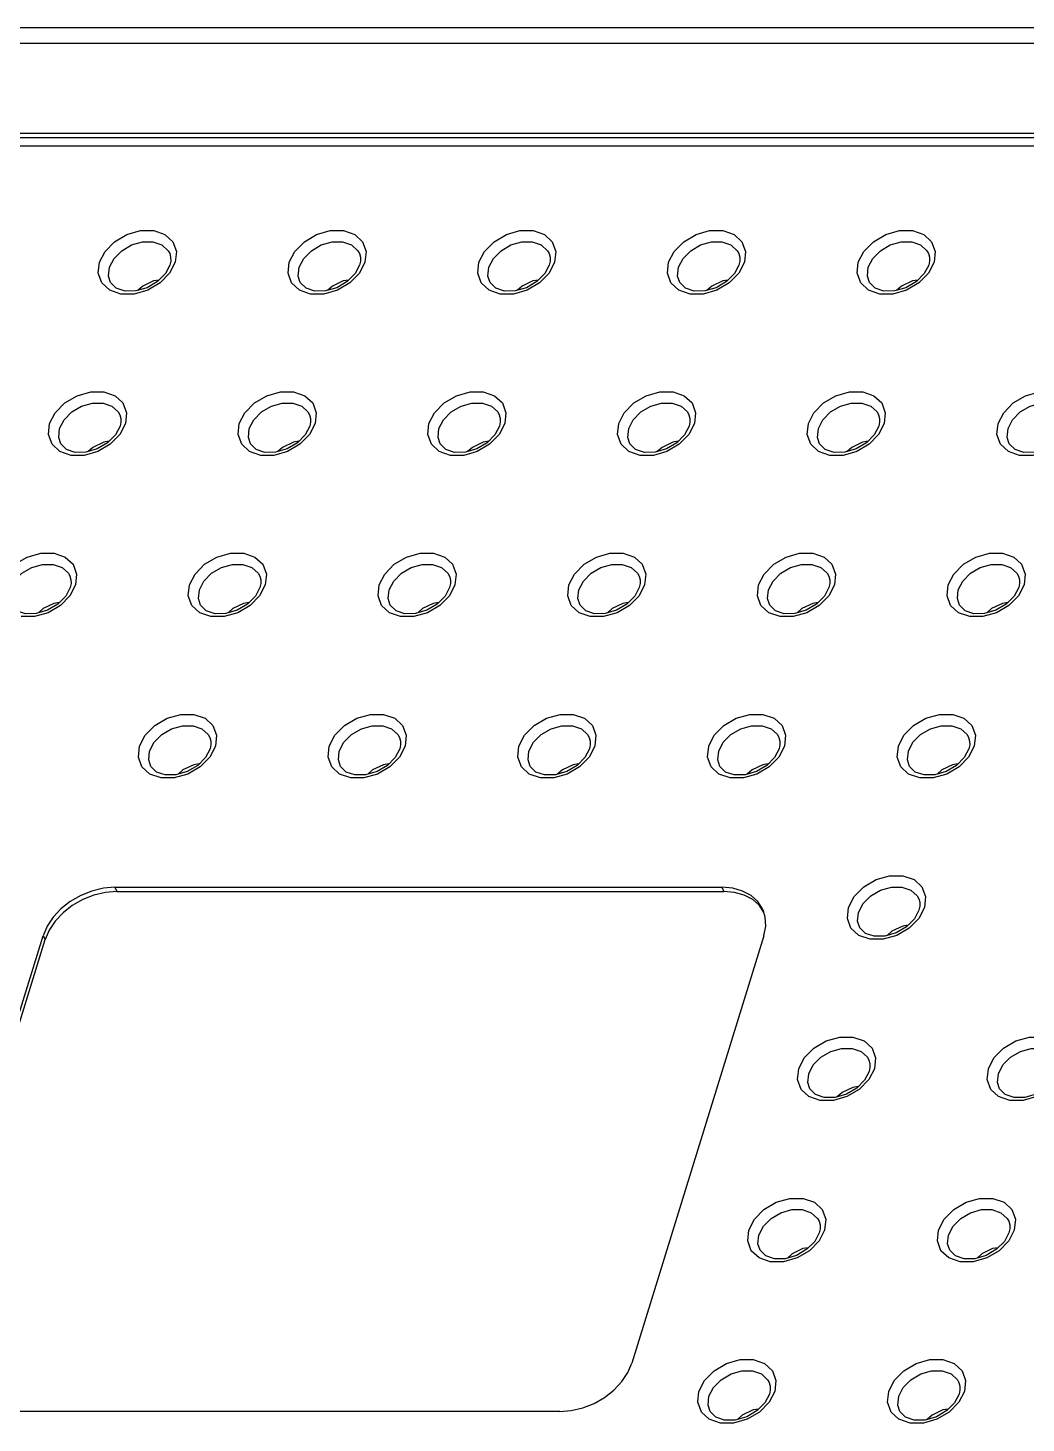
# Model space of a CAD drawing. Header units: millimetres. Extents: x 2151 to 2806, y 681 to 1136.
# Drawn here: x 2297.05 to 2330.98, y 791.48 to 838.91 of the extents above; entities that cross this region are included whole.
import ezdxf

# ---------------------------------------------------------------- set-up
doc = ezdxf.new("R2010")
doc.units = ezdxf.units.MM

# ---------------------------------------------------------------- blocks, each defined once
blk = doc.blocks.new('*u28')
at = {"color": 7, "linetype": 'Continuous'}
for p, q in [((101.378, 55.05), (-74.68, 55.05)), ((100.767, 54.293), (-75.29, 54.293)), ((-75.189, 49.932), (97.971, 49.932)), ((-75.101, 49.733), (98.059, 49.733)), ((97.777, 49.305), (-75.382, 49.305)), ((-11.676, 44.194), (-11.732, 43.666)), ((-2.466, 44.194), (-2.521, 43.666)), ((6.745, 44.194), (6.69, 43.666)), ((15.955, 44.194), (15.9, 43.666)), ((25.166, 44.194), (25.111, 43.666)), ((-11.992, 43.535), (-12.211, 43.115)), ((-11.732, 43.666), (-12.003, 43.137)), ((-11.952, 43.729), (-11.992, 43.535)), ((-2.781, 43.535), (-3, 43.115)), ((-2.521, 43.666), (-2.792, 43.137)), ((-2.741, 43.729), (-2.781, 43.535)), ((6.429, 43.535), (6.211, 43.115)), ((6.69, 43.666), (6.418, 43.137)), ((6.47, 43.729), (6.429, 43.535)), ((15.64, 43.535), (15.421, 43.115)), ((15.9, 43.666), (15.629, 43.137)), ((15.68, 43.729), (15.64, 43.535)), ((24.851, 43.535), (24.632, 43.115)), ((25.111, 43.666), (24.839, 43.137)), ((24.891, 43.729), (24.851, 43.535)), ((-14.097, 36.361), (-14.152, 35.832)), ((-4.886, 36.361), (-4.942, 35.832)), ((4.324, 36.361), (4.269, 35.832)), ((13.535, 36.361), (13.48, 35.832)), ((22.745, 36.361), (22.69, 35.832)), ((-14.412, 35.702), (-14.631, 35.282)), ((-14.152, 35.832), (-14.424, 35.304)), ((-14.372, 35.896), (-14.412, 35.702)), ((-5.202, 35.702), (-5.421, 35.282)), ((-4.942, 35.832), (-5.213, 35.304)), ((-5.162, 35.896), (-5.202, 35.702)), ((4.009, 35.702), (3.79, 35.282)), ((4.269, 35.832), (3.998, 35.304)), ((4.049, 35.896), (4.009, 35.702)), ((13.219, 35.702), (13.001, 35.282)), ((13.48, 35.832), (13.208, 35.304)), ((13.26, 35.896), (13.219, 35.702)), ((22.43, 35.702), (22.211, 35.282)), ((22.69, 35.832), (22.419, 35.304)), ((22.47, 35.896), (22.43, 35.702)), ((-16.518, 28.528), (-16.573, 27.999)), ((-7.307, 28.528), (-7.362, 27.999)), ((1.904, 28.528), (1.848, 27.999)), ((11.114, 28.528), (11.059, 27.999)), ((20.325, 28.528), (20.27, 27.999)), ((29.535, 28.528), (29.48, 27.999)), ((-16.833, 27.868), (-17.052, 27.449)), ((-16.573, 27.999), (-16.844, 27.471)), ((-16.793, 28.062), (-16.833, 27.868)), ((-7.622, 27.868), (-7.841, 27.449)), ((-7.362, 27.999), (-7.634, 27.471)), ((-7.582, 28.062), (-7.622, 27.868)), ((1.588, 27.868), (1.369, 27.449)), ((1.848, 27.999), (1.577, 27.471)), ((1.628, 28.062), (1.588, 27.868)), ((10.799, 27.868), (10.58, 27.449)), ((11.059, 27.999), (10.788, 27.471)), ((10.839, 28.062), (10.799, 27.868)), ((20.009, 27.868), (19.791, 27.449)), ((20.27, 27.999), (19.998, 27.471)), ((20.05, 28.062), (20.009, 27.868)), ((29.22, 27.868), (29.001, 27.449)), ((29.48, 27.999), (29.209, 27.471)), ((29.26, 28.062), (29.22, 27.868)), ((-9.728, 20.694), (-9.783, 20.166)), ((-0.517, 20.694), (-0.572, 20.166)), ((8.693, 20.694), (8.638, 20.166)), ((17.904, 20.694), (17.849, 20.166)), ((27.115, 20.694), (27.059, 20.166)), ((-10.043, 20.035), (-10.262, 19.616)), ((-9.783, 20.166), (-10.054, 19.637)), ((-10.003, 20.229), (-10.043, 20.035)), ((-0.832, 20.035), (-1.051, 19.616)), ((-0.572, 20.166), (-0.844, 19.637)), ((-0.792, 20.229), (-0.832, 20.035)), ((8.378, 20.035), (8.159, 19.616)), ((8.638, 20.166), (8.367, 19.637)), ((8.418, 20.229), (8.378, 20.035)), ((17.589, 20.035), (17.37, 19.616)), ((17.849, 20.166), (17.577, 19.637)), ((17.629, 20.229), (17.589, 20.035)), ((26.799, 20.035), (26.58, 19.616)), ((27.059, 20.166), (26.788, 19.637)), ((26.84, 20.229), (26.799, 20.035)), ((-14.662, 13.312), (14.812, 13.312)), ((-14.662, 13.312), (-14.575, 13.113)), ((-14.575, 13.113), (14.899, 13.113)), ((14.812, 13.312), (14.899, 13.113)), ((16.853, 12.087), (16.631, 12.428)), ((24.379, 12.202), (24.16, 11.782)), ((24.639, 12.332), (24.367, 11.804)), ((24.419, 12.396), (24.379, 12.202)), ((24.694, 12.861), (24.639, 12.332)), ((16.916, 11.861), (16.833, 12.158)), ((-24.567, -9.797), (-18.152, 10.962)), ((-18.152, 10.962), (-18.046, 10.775)), ((16.849, 10.962), (10.434, -9.797)), ((-24.461, -9.983), (-18.046, 10.775)), ((22.273, 5.028), (22.218, 4.499)), ((21.958, 4.369), (21.739, 3.949)), ((22.218, 4.499), (21.947, 3.971)), ((21.998, 4.562), (21.958, 4.369)), ((19.797, -3.334), (19.526, -3.863)), ((19.578, -3.271), (19.537, -3.465)), ((19.853, -2.805), (19.797, -3.334)), ((29.008, -3.334), (28.737, -3.863)), ((28.788, -3.271), (28.748, -3.465)), ((29.063, -2.805), (29.008, -3.334)), ((19.537, -3.465), (19.318, -3.884)), ((28.748, -3.465), (28.529, -3.884)), ((17.432, -10.639), (17.377, -11.167)), ((26.643, -10.639), (26.587, -11.167)), ((17.117, -11.298), (16.898, -11.718)), ((17.377, -11.167), (17.105, -11.696)), ((17.157, -11.104), (17.117, -11.298)), ((26.327, -11.298), (26.108, -11.718)), ((26.587, -11.167), (26.316, -11.696)), ((26.368, -11.104), (26.327, -11.298)), ((6.944, -12.147), (-22.53, -12.147))]:
    blk.add_line(p, q, dxfattribs=at)
for points in [[(-15.412, 43.666), (-15.141, 44.194), (-14.675, 44.668), (-14.077, 45.019), (-13.416, 45.207), (-12.775, 45.207), (-12.23, 45.019), (-11.849, 44.668), (-11.676, 44.194)], [(-6.202, 43.666), (-5.93, 44.194), (-5.464, 44.668), (-4.866, 45.019), (-4.206, 45.207), (-3.564, 45.207), (-3.02, 45.019), (-2.638, 44.668), (-2.466, 44.194)], [(3.009, 43.666), (3.28, 44.194), (3.746, 44.668), (4.344, 45.019), (5.005, 45.207), (5.646, 45.207), (6.191, 45.019), (6.572, 44.668), (6.745, 44.194)], [(12.22, 43.666), (12.491, 44.194), (12.957, 44.668), (13.555, 45.019), (14.216, 45.207), (14.857, 45.207), (15.402, 45.019), (15.783, 44.668), (15.955, 44.194)], [(21.43, 43.666), (21.702, 44.194), (22.167, 44.668), (22.766, 45.019), (23.426, 45.207), (24.067, 45.207), (24.612, 45.019), (24.993, 44.668), (25.166, 44.194)], [(-14.926, 43.426), (-14.705, 43.854), (-14.333, 44.23), (-13.855, 44.51), (-13.329, 44.658), (-12.817, 44.658), (-12.383, 44.51), (-12.078, 44.23), (-12.002, 44.092)], [(-12.002, 44.092), (-11.954, 43.916), (-11.952, 43.729)], [(-5.716, 43.426), (-5.495, 43.854), (-5.123, 44.23), (-4.645, 44.51), (-4.118, 44.658), (-3.607, 44.658), (-3.172, 44.51), (-2.867, 44.23), (-2.791, 44.092)], [(-2.791, 44.092), (-2.743, 43.916), (-2.741, 43.729)], [(3.495, 43.426), (3.716, 43.854), (4.088, 44.23), (4.566, 44.51), (5.092, 44.658), (5.604, 44.658), (6.038, 44.51), (6.343, 44.23), (6.419, 44.092)], [(6.419, 44.092), (6.467, 43.916), (6.47, 43.729)], [(12.706, 43.426), (12.927, 43.854), (13.299, 44.23), (13.777, 44.51), (14.303, 44.658), (14.814, 44.658), (15.249, 44.51), (15.554, 44.23), (15.63, 44.092)], [(15.63, 44.092), (15.678, 43.916), (15.68, 43.729)], [(21.916, 43.426), (22.137, 43.854), (22.509, 44.23), (22.987, 44.51), (23.514, 44.658), (24.025, 44.658), (24.459, 44.51), (24.765, 44.23), (24.841, 44.092)], [(24.841, 44.092), (24.889, 43.916), (24.891, 43.729)], [(-14.369, 42.124), (-14.914, 42.312), (-15.295, 42.663), (-15.467, 43.137), (-15.412, 43.666)], [(-14.869, 42.684), (-14.97, 42.997), (-14.926, 43.426)], [(-5.158, 42.124), (-5.703, 42.312), (-6.084, 42.663), (-6.257, 43.137), (-6.202, 43.666)], [(-5.659, 42.684), (-5.759, 42.997), (-5.716, 43.426)], [(4.052, 42.124), (3.508, 42.312), (3.126, 42.663), (2.954, 43.137), (3.009, 43.666)], [(3.552, 42.684), (3.451, 42.997), (3.495, 43.426)], [(13.263, 42.124), (12.718, 42.312), (12.337, 42.663), (12.164, 43.137), (12.22, 43.666)], [(12.762, 42.684), (12.662, 42.997), (12.706, 43.426)], [(22.474, 42.124), (21.929, 42.312), (21.548, 42.663), (21.375, 43.137), (21.43, 43.666)], [(21.973, 42.684), (21.873, 42.997), (21.916, 43.426)], [(-12.211, 43.115), (-12.592, 42.73), (-13.094, 42.434), (-13.646, 42.274), (-14.168, 42.268), (-14.592, 42.41), (-14.869, 42.684)], [(-12.003, 43.137), (-12.469, 42.663), (-13.067, 42.312), (-13.728, 42.124), (-14.369, 42.124)], [(-12.517, 42.806), (-12.784, 42.764), (-13.307, 42.513), (-13.537, 42.306)], [(-3, 43.115), (-3.381, 42.73), (-3.883, 42.434), (-4.436, 42.274), (-4.957, 42.268), (-5.381, 42.41), (-5.659, 42.684)], [(-2.792, 43.137), (-3.258, 42.663), (-3.856, 42.312), (-4.517, 42.124), (-5.158, 42.124)], [(-3.306, 42.806), (-3.573, 42.764), (-4.096, 42.513), (-4.327, 42.306)], [(6.211, 43.115), (5.829, 42.73), (5.327, 42.434), (4.775, 42.274), (4.254, 42.268), (3.829, 42.41), (3.552, 42.684)], [(6.418, 43.137), (5.953, 42.663), (5.354, 42.312), (4.694, 42.124), (4.052, 42.124)], [(5.904, 42.806), (5.638, 42.764), (5.115, 42.513), (4.884, 42.306)], [(15.421, 43.115), (15.04, 42.73), (14.538, 42.434), (13.985, 42.274), (13.464, 42.268), (13.04, 42.41), (12.762, 42.684)], [(15.629, 43.137), (15.163, 42.663), (14.565, 42.312), (13.904, 42.124), (13.263, 42.124)], [(15.115, 42.806), (14.848, 42.764), (14.325, 42.513), (14.094, 42.306)], [(24.632, 43.115), (24.251, 42.73), (23.748, 42.434), (23.196, 42.274), (22.675, 42.268), (22.251, 42.41), (21.973, 42.684)], [(24.839, 43.137), (24.374, 42.663), (23.775, 42.312), (23.115, 42.124), (22.474, 42.124)], [(24.326, 42.806), (24.059, 42.764), (23.536, 42.513), (23.305, 42.306)], [(-17.833, 35.832), (-17.561, 36.361), (-17.096, 36.835), (-16.497, 37.186), (-15.837, 37.373), (-15.196, 37.373), (-14.651, 37.186), (-14.27, 36.835), (-14.097, 36.361)], [(-8.622, 35.832), (-8.351, 36.361), (-7.885, 36.835), (-7.287, 37.186), (-6.626, 37.373), (-5.985, 37.373), (-5.44, 37.186), (-5.059, 36.835), (-4.886, 36.361)], [(0.588, 35.832), (0.86, 36.361), (1.326, 36.835), (1.924, 37.186), (2.584, 37.373), (3.226, 37.373), (3.77, 37.186), (4.152, 36.835), (4.324, 36.361)], [(9.799, 35.832), (10.07, 36.361), (10.536, 36.835), (11.134, 37.186), (11.795, 37.373), (12.436, 37.373), (12.981, 37.186), (13.362, 36.835), (13.535, 36.361)], [(19.01, 35.832), (19.281, 36.361), (19.747, 36.835), (20.345, 37.186), (21.006, 37.373), (21.647, 37.373), (22.192, 37.186), (22.573, 36.835), (22.745, 36.361)], [(28.22, 35.832), (28.492, 36.361), (28.957, 36.835), (29.556, 37.186), (30.216, 37.373), (30.857, 37.373), (31.402, 37.186), (31.783, 36.835), (31.956, 36.361)], [(-17.347, 35.592), (-17.126, 36.02), (-16.754, 36.397), (-16.276, 36.677), (-15.749, 36.825), (-15.238, 36.825), (-14.804, 36.677), (-14.498, 36.397), (-14.422, 36.258)], [(-8.136, 35.592), (-7.915, 36.02), (-7.543, 36.397), (-7.065, 36.677), (-6.539, 36.825), (-6.028, 36.825), (-5.593, 36.677), (-5.288, 36.397), (-5.212, 36.258)], [(1.074, 35.592), (1.295, 36.02), (1.667, 36.397), (2.145, 36.677), (2.672, 36.825), (3.183, 36.825), (3.618, 36.677), (3.923, 36.397), (3.999, 36.258)], [(10.285, 35.592), (10.506, 36.02), (10.878, 36.397), (11.356, 36.677), (11.882, 36.825), (12.394, 36.825), (12.828, 36.677), (13.133, 36.397), (13.209, 36.258)], [(19.496, 35.592), (19.717, 36.02), (20.089, 36.397), (20.567, 36.677), (21.093, 36.825), (21.604, 36.825), (22.039, 36.677), (22.344, 36.397), (22.42, 36.258)], [(28.706, 35.592), (28.927, 36.02), (29.299, 36.397), (29.777, 36.677), (30.304, 36.825), (30.815, 36.825), (31.249, 36.677), (31.555, 36.397), (31.631, 36.258)], [(-14.422, 36.258), (-14.374, 36.083), (-14.372, 35.896)], [(-5.212, 36.258), (-5.164, 36.083), (-5.162, 35.896)], [(3.999, 36.258), (4.047, 36.083), (4.049, 35.896)], [(13.209, 36.258), (13.257, 36.083), (13.26, 35.896)], [(22.42, 36.258), (22.468, 36.083), (22.47, 35.896)], [(-16.789, 34.291), (-17.334, 34.478), (-17.715, 34.83), (-17.888, 35.304), (-17.833, 35.832)], [(-17.29, 34.851), (-17.39, 35.164), (-17.347, 35.592)], [(-14.631, 35.282), (-15.013, 34.897), (-15.515, 34.601), (-16.067, 34.441), (-16.588, 34.435), (-17.013, 34.576), (-17.29, 34.851)], [(-14.424, 35.304), (-14.889, 34.83), (-15.488, 34.478), (-16.148, 34.291), (-16.789, 34.291)], [(-7.579, 34.291), (-8.124, 34.478), (-8.505, 34.83), (-8.677, 35.304), (-8.622, 35.832)], [(-8.08, 34.851), (-8.18, 35.164), (-8.136, 35.592)], [(-5.421, 35.282), (-5.802, 34.897), (-6.304, 34.601), (-6.856, 34.441), (-7.378, 34.435), (-7.802, 34.576), (-8.08, 34.851)], [(-5.213, 35.304), (-5.679, 34.83), (-6.277, 34.478), (-6.938, 34.291), (-7.579, 34.291)], [(1.632, 34.291), (1.087, 34.478), (0.706, 34.83), (0.533, 35.304), (0.588, 35.832)], [(1.131, 34.851), (1.031, 35.164), (1.074, 35.592)], [(3.79, 35.282), (3.409, 34.897), (2.907, 34.601), (2.354, 34.441), (1.833, 34.435), (1.409, 34.576), (1.131, 34.851)], [(3.998, 35.304), (3.532, 34.83), (2.934, 34.478), (2.273, 34.291), (1.632, 34.291)], [(10.842, 34.291), (10.298, 34.478), (9.916, 34.83), (9.744, 35.304), (9.799, 35.832)], [(10.342, 34.851), (10.241, 35.164), (10.285, 35.592)], [(13.001, 35.282), (12.619, 34.897), (12.117, 34.601), (11.565, 34.441), (11.044, 34.435), (10.619, 34.576), (10.342, 34.851)], [(13.208, 35.304), (12.742, 34.83), (12.144, 34.478), (11.484, 34.291), (10.842, 34.291)], [(20.053, 34.291), (19.508, 34.478), (19.127, 34.83), (18.954, 35.304), (19.01, 35.832)], [(19.552, 34.851), (19.452, 35.164), (19.496, 35.592)], [(22.211, 35.282), (21.83, 34.897), (21.328, 34.601), (20.775, 34.441), (20.254, 34.435), (19.83, 34.576), (19.552, 34.851)], [(22.419, 35.304), (21.953, 34.83), (21.355, 34.478), (20.694, 34.291), (20.053, 34.291)], [(29.264, 34.291), (28.719, 34.478), (28.338, 34.83), (28.165, 35.304), (28.22, 35.832)], [(28.763, 34.851), (28.663, 35.164), (28.706, 35.592)], [(31.422, 35.282), (31.041, 34.897), (30.538, 34.601), (29.986, 34.441), (29.465, 34.435), (29.041, 34.576), (28.763, 34.851)], [(31.629, 35.304), (31.164, 34.83), (30.565, 34.478), (29.905, 34.291), (29.264, 34.291)], [(-14.937, 34.973), (-15.204, 34.93), (-15.727, 34.68), (-15.958, 34.472)], [(-5.727, 34.973), (-5.994, 34.93), (-6.517, 34.68), (-6.748, 34.472)], [(3.484, 34.973), (3.217, 34.93), (2.694, 34.68), (2.463, 34.472)], [(12.694, 34.973), (12.428, 34.93), (11.905, 34.68), (11.674, 34.472)], [(21.905, 34.973), (21.638, 34.93), (21.115, 34.68), (20.884, 34.472)], [(-20.254, 27.999), (-19.982, 28.527), (-19.516, 29.002), (-18.918, 29.353), (-18.258, 29.54), (-17.616, 29.54), (-17.072, 29.353), (-16.69, 29.002), (-16.518, 28.528)], [(-11.043, 27.999), (-10.772, 28.527), (-10.306, 29.002), (-9.707, 29.353), (-9.047, 29.54), (-8.406, 29.54), (-7.861, 29.353), (-7.48, 29.002), (-7.307, 28.528)], [(-1.832, 27.999), (-1.561, 28.527), (-1.095, 29.002), (-0.497, 29.353), (0.164, 29.54), (0.805, 29.54), (1.35, 29.353), (1.731, 29.002), (1.904, 28.528)], [(7.378, 27.999), (7.65, 28.527), (8.115, 29.002), (8.714, 29.353), (9.374, 29.54), (10.016, 29.54), (10.56, 29.353), (10.942, 29.002), (11.114, 28.528)], [(16.589, 27.999), (16.86, 28.527), (17.326, 29.002), (17.924, 29.353), (18.585, 29.54), (19.226, 29.54), (19.771, 29.353), (20.152, 29.002), (20.325, 28.528)], [(25.8, 27.999), (26.071, 28.527), (26.537, 29.002), (27.135, 29.353), (27.796, 29.54), (28.437, 29.54), (28.982, 29.353), (29.363, 29.002), (29.535, 28.528)], [(-19.768, 27.759), (-19.546, 28.187), (-19.174, 28.564), (-18.696, 28.843), (-18.17, 28.992), (-17.659, 28.992), (-17.224, 28.843), (-16.919, 28.564), (-16.843, 28.425)], [(-10.557, 27.759), (-10.336, 28.187), (-9.964, 28.564), (-9.486, 28.843), (-8.959, 28.992), (-8.448, 28.992), (-8.014, 28.843), (-7.708, 28.564), (-7.632, 28.425)], [(-1.346, 27.759), (-1.125, 28.187), (-0.753, 28.564), (-0.275, 28.843), (0.251, 28.992), (0.762, 28.992), (1.197, 28.843), (1.502, 28.564), (1.578, 28.425)], [(7.864, 27.759), (8.085, 28.187), (8.457, 28.564), (8.935, 28.843), (9.462, 28.992), (9.973, 28.992), (10.407, 28.843), (10.713, 28.564), (10.789, 28.425)], [(17.075, 27.759), (17.296, 28.187), (17.668, 28.564), (18.146, 28.843), (18.672, 28.992), (19.184, 28.992), (19.618, 28.843), (19.923, 28.564), (19.999, 28.425)], [(26.286, 27.759), (26.507, 28.187), (26.879, 28.564), (27.357, 28.843), (27.883, 28.992), (28.394, 28.992), (28.829, 28.843), (29.134, 28.564), (29.21, 28.425)], [(-16.843, 28.425), (-16.795, 28.249), (-16.793, 28.062)], [(-10, 26.458), (-10.544, 26.645), (-10.925, 26.996), (-11.098, 27.47), (-11.043, 27.999)], [(-7.632, 28.425), (-7.584, 28.249), (-7.582, 28.062)], [(-0.789, 26.458), (-1.334, 26.645), (-1.715, 26.996), (-1.887, 27.47), (-1.832, 27.999)], [(1.578, 28.425), (1.626, 28.249), (1.628, 28.062)], [(8.422, 26.458), (7.877, 26.645), (7.496, 26.996), (7.323, 27.47), (7.378, 27.999)], [(10.789, 28.425), (10.837, 28.249), (10.839, 28.062)], [(17.632, 26.458), (17.088, 26.645), (16.706, 26.996), (16.534, 27.47), (16.589, 27.999)], [(19.999, 28.425), (20.047, 28.249), (20.05, 28.062)], [(26.843, 26.458), (26.298, 26.645), (25.917, 26.996), (25.744, 27.47), (25.8, 27.999)], [(29.21, 28.425), (29.258, 28.249), (29.26, 28.062)], [(-17.052, 27.449), (-17.433, 27.064), (-17.935, 26.768), (-18.488, 26.607), (-19.009, 26.602), (-19.433, 26.743), (-19.711, 27.018)], [(-16.844, 27.471), (-17.31, 26.996), (-17.908, 26.645), (-18.569, 26.458), (-19.21, 26.458)], [(-17.358, 27.14), (-17.625, 27.097), (-18.148, 26.847), (-18.379, 26.639)], [(-10.5, 27.018), (-10.6, 27.331), (-10.557, 27.759)], [(-7.841, 27.449), (-8.223, 27.064), (-8.725, 26.768), (-9.277, 26.607), (-9.798, 26.602), (-10.223, 26.743), (-10.5, 27.018)], [(-7.634, 27.471), (-8.099, 26.996), (-8.698, 26.645), (-9.358, 26.458), (-10, 26.458)], [(-8.147, 27.14), (-8.414, 27.097), (-8.937, 26.847), (-9.168, 26.639)], [(-1.29, 27.018), (-1.39, 27.331), (-1.346, 27.759)], [(1.369, 27.449), (0.988, 27.064), (0.486, 26.768), (-0.067, 26.607), (-0.588, 26.602), (-1.012, 26.743), (-1.29, 27.018)], [(1.577, 27.471), (1.111, 26.996), (0.513, 26.645), (-0.148, 26.458), (-0.789, 26.458)], [(1.063, 27.14), (0.796, 27.097), (0.273, 26.847), (0.042, 26.639)], [(7.921, 27.018), (7.821, 27.331), (7.864, 27.759)], [(10.58, 27.449), (10.199, 27.064), (9.696, 26.768), (9.144, 26.607), (8.623, 26.602), (8.199, 26.743), (7.921, 27.018)], [(10.788, 27.471), (10.322, 26.996), (9.723, 26.645), (9.063, 26.458), (8.422, 26.458)], [(10.274, 27.14), (10.007, 27.097), (9.484, 26.847), (9.253, 26.639)], [(17.132, 27.018), (17.031, 27.331), (17.075, 27.759)], [(19.791, 27.449), (19.409, 27.064), (18.907, 26.768), (18.355, 26.607), (17.834, 26.602), (17.409, 26.743), (17.132, 27.018)], [(19.998, 27.471), (19.532, 26.996), (18.934, 26.645), (18.274, 26.458), (17.632, 26.458)], [(19.484, 27.14), (19.217, 27.097), (18.695, 26.847), (18.464, 26.639)], [(26.342, 27.018), (26.242, 27.331), (26.286, 27.759)], [(29.001, 27.449), (28.62, 27.064), (28.118, 26.768), (27.565, 26.607), (27.044, 26.602), (26.62, 26.743), (26.342, 27.018)], [(29.209, 27.471), (28.743, 26.996), (28.145, 26.645), (27.484, 26.458), (26.843, 26.458)], [(28.695, 27.14), (28.428, 27.097), (27.905, 26.847), (27.674, 26.639)], [(-13.464, 20.166), (-13.192, 20.694), (-12.726, 21.168), (-12.128, 21.52), (-11.468, 21.707), (-10.826, 21.707), (-10.282, 21.52), (-9.9, 21.168), (-9.728, 20.694)], [(-4.253, 20.166), (-3.982, 20.694), (-3.516, 21.168), (-2.918, 21.52), (-2.257, 21.707), (-1.616, 21.707), (-1.071, 21.52), (-0.69, 21.168), (-0.517, 20.694)], [(4.958, 20.166), (5.229, 20.694), (5.695, 21.168), (6.293, 21.52), (6.954, 21.707), (7.595, 21.707), (8.14, 21.52), (8.521, 21.168), (8.693, 20.694)], [(14.168, 20.166), (14.44, 20.694), (14.905, 21.168), (15.504, 21.52), (16.164, 21.707), (16.805, 21.707), (17.35, 21.52), (17.731, 21.168), (17.904, 20.694)], [(23.379, 20.166), (23.65, 20.694), (24.116, 21.168), (24.714, 21.52), (25.375, 21.707), (26.016, 21.707), (26.561, 21.52), (26.942, 21.168), (27.115, 20.694)], [(-12.978, 19.926), (-12.756, 20.354), (-12.385, 20.73), (-11.906, 21.01), (-11.38, 21.159), (-10.869, 21.159), (-10.434, 21.01), (-10.129, 20.73), (-10.053, 20.592)], [(-3.767, 19.926), (-3.546, 20.354), (-3.174, 20.73), (-2.696, 21.01), (-2.17, 21.159), (-1.658, 21.159), (-1.224, 21.01), (-0.919, 20.73), (-0.843, 20.592)], [(5.444, 19.926), (5.665, 20.354), (6.037, 20.73), (6.515, 21.01), (7.041, 21.159), (7.552, 21.159), (7.987, 21.01), (8.292, 20.73), (8.368, 20.592)], [(14.654, 19.926), (14.875, 20.354), (15.247, 20.73), (15.725, 21.01), (16.252, 21.159), (16.763, 21.159), (17.197, 21.01), (17.503, 20.73), (17.579, 20.592)], [(23.865, 19.926), (24.086, 20.354), (24.458, 20.73), (24.936, 21.01), (25.462, 21.159), (25.974, 21.159), (26.408, 21.01), (26.713, 20.73), (26.789, 20.592)], [(-10.053, 20.592), (-10.005, 20.416), (-10.003, 20.229)], [(-0.843, 20.592), (-0.794, 20.416), (-0.792, 20.229)], [(8.368, 20.592), (8.416, 20.416), (8.418, 20.229)], [(17.579, 20.592), (17.627, 20.416), (17.629, 20.229)], [(26.789, 20.592), (26.837, 20.416), (26.84, 20.229)], [(-12.42, 18.625), (-12.965, 18.812), (-13.346, 19.163), (-13.519, 19.637), (-13.464, 20.166)], [(-12.921, 19.184), (-13.021, 19.498), (-12.978, 19.926)], [(-3.21, 18.625), (-3.754, 18.812), (-4.136, 19.163), (-4.308, 19.637), (-4.253, 20.166)], [(-3.71, 19.184), (-3.811, 19.498), (-3.767, 19.926)], [(6.001, 18.625), (5.456, 18.812), (5.075, 19.163), (4.902, 19.637), (4.958, 20.166)], [(5.5, 19.184), (5.4, 19.498), (5.444, 19.926)], [(15.212, 18.625), (14.667, 18.812), (14.286, 19.163), (14.113, 19.637), (14.168, 20.166)], [(14.711, 19.184), (14.611, 19.498), (14.654, 19.926)], [(24.422, 18.625), (23.877, 18.812), (23.496, 19.163), (23.324, 19.637), (23.379, 20.166)], [(23.922, 19.184), (23.821, 19.498), (23.865, 19.926)], [(-10.262, 19.616), (-10.643, 19.23), (-11.145, 18.934), (-11.698, 18.774), (-12.219, 18.768), (-12.643, 18.91), (-12.921, 19.184)], [(-10.054, 19.637), (-10.52, 19.163), (-11.118, 18.812), (-11.779, 18.625), (-12.42, 18.625)], [(-10.568, 19.306), (-10.835, 19.264), (-11.358, 19.014), (-11.589, 18.806)], [(-1.051, 19.616), (-1.433, 19.23), (-1.935, 18.934), (-2.487, 18.774), (-3.008, 18.768), (-3.433, 18.91), (-3.71, 19.184)], [(-0.844, 19.637), (-1.309, 19.163), (-1.908, 18.812), (-2.568, 18.625), (-3.21, 18.625)], [(-1.358, 19.306), (-1.624, 19.264), (-2.147, 19.014), (-2.378, 18.806)], [(8.159, 19.616), (7.778, 19.23), (7.276, 18.934), (6.723, 18.774), (6.202, 18.768), (5.778, 18.91), (5.5, 19.184)], [(8.367, 19.637), (7.901, 19.163), (7.303, 18.812), (6.642, 18.625), (6.001, 18.625)], [(7.853, 19.306), (7.586, 19.264), (7.063, 19.014), (6.832, 18.806)], [(17.37, 19.616), (16.989, 19.23), (16.486, 18.934), (15.934, 18.774), (15.413, 18.768), (14.989, 18.91), (14.711, 19.184)], [(17.577, 19.637), (17.112, 19.163), (16.513, 18.812), (15.853, 18.625), (15.212, 18.625)], [(17.064, 19.306), (16.797, 19.264), (16.274, 19.014), (16.043, 18.806)], [(26.58, 19.616), (26.199, 19.23), (25.697, 18.934), (25.145, 18.774), (24.623, 18.768), (24.199, 18.91), (23.922, 19.184)], [(26.788, 19.637), (26.322, 19.163), (25.724, 18.812), (25.064, 18.625), (24.422, 18.625)], [(26.274, 19.306), (26.007, 19.264), (25.485, 19.014), (25.254, 18.806)], [(20.958, 12.332), (21.23, 12.861), (21.695, 13.335), (22.294, 13.686), (22.954, 13.874), (23.595, 13.874), (24.14, 13.686), (24.521, 13.335), (24.694, 12.861)], [(-14.662, 13.312), (-15.215, 13.266), (-15.775, 13.133), (-16.32, 12.916), (-16.829, 12.623), (-17.283, 12.267), (-17.664, 11.861), (-17.957, 11.42), (-18.152, 10.962)], [(-14.575, 13.113), (-15.125, 13.067), (-15.681, 12.932), (-16.223, 12.717), (-16.73, 12.428), (-17.18, 12.073), (-17.558, 11.669), (-17.851, 11.231), (-18.046, 10.775)], [(16.833, 12.158), (16.786, 12.267), (16.553, 12.623), (16.224, 12.916), (15.814, 13.133), (15.337, 13.266), (14.812, 13.312)], [(16.631, 12.428), (16.304, 12.717), (15.894, 12.932), (15.421, 13.067), (14.899, 13.113)], [(21.444, 12.092), (21.665, 12.521), (22.037, 12.897), (22.515, 13.177), (23.042, 13.325), (23.553, 13.325), (23.987, 13.177), (24.293, 12.897), (24.369, 12.758)], [(22.002, 10.791), (21.457, 10.979), (21.076, 11.33), (20.903, 11.804), (20.958, 12.332)], [(24.369, 12.758), (24.417, 12.583), (24.419, 12.396)], [(16.849, 10.962), (16.937, 11.42), (16.916, 11.861)], [(21.501, 11.351), (21.401, 11.664), (21.444, 12.092)], [(24.16, 11.782), (23.779, 11.397), (23.276, 11.101), (22.724, 10.941), (22.203, 10.935), (21.779, 11.077), (21.501, 11.351)], [(24.367, 11.804), (23.902, 11.33), (23.303, 10.979), (22.643, 10.791), (22.002, 10.791)], [(23.854, 11.473), (23.587, 11.431), (23.064, 11.18), (22.833, 10.973)], [(18.538, 4.499), (18.809, 5.028), (19.275, 5.502), (19.873, 5.853), (20.534, 6.04), (21.175, 6.04), (21.72, 5.853), (22.101, 5.502), (22.273, 5.028)], [(19.024, 4.259), (19.245, 4.687), (19.617, 5.064), (20.095, 5.343), (20.621, 5.492), (21.132, 5.492), (21.567, 5.343), (21.872, 5.064), (21.948, 4.925)], [(27.748, 4.499), (28.02, 5.028), (28.485, 5.502), (29.084, 5.853), (29.744, 6.04), (30.385, 6.04), (30.93, 5.853), (31.311, 5.502), (31.484, 5.028)], [(28.234, 4.259), (28.455, 4.687), (28.827, 5.064), (29.305, 5.343), (29.832, 5.492), (30.343, 5.492), (30.777, 5.343), (31.083, 5.064), (31.159, 4.925)], [(21.948, 4.925), (21.996, 4.75), (21.998, 4.562)], [(19.581, 2.958), (19.036, 3.145), (18.655, 3.496), (18.482, 3.971), (18.538, 4.499)], [(19.08, 3.518), (18.98, 3.831), (19.024, 4.259)], [(28.792, 2.958), (28.247, 3.145), (27.866, 3.496), (27.693, 3.971), (27.748, 4.499)], [(28.291, 3.518), (28.191, 3.831), (28.234, 4.259)], [(21.739, 3.949), (21.358, 3.564), (20.856, 3.268), (20.303, 3.108), (19.782, 3.102), (19.358, 3.243), (19.08, 3.518)], [(21.947, 3.971), (21.481, 3.496), (20.883, 3.145), (20.222, 2.958), (19.581, 2.958)], [(21.433, 3.64), (21.166, 3.597), (20.643, 3.347), (20.412, 3.139)], [(30.95, 3.949), (30.568, 3.564), (30.066, 3.268), (29.514, 3.108), (28.993, 3.102), (28.568, 3.243), (28.291, 3.518)], [(31.157, 3.971), (30.692, 3.496), (30.093, 3.145), (29.433, 2.958), (28.792, 2.958)], [(16.117, -3.334), (16.388, -2.806), (16.854, -2.331), (17.452, -1.98), (18.113, -1.793), (18.754, -1.793), (19.299, -1.98), (19.68, -2.331), (19.853, -2.805)], [(25.328, -3.334), (25.599, -2.806), (26.065, -2.331), (26.663, -1.98), (27.323, -1.793), (27.965, -1.793), (28.51, -1.98), (28.891, -2.331), (29.063, -2.805)], [(16.603, -3.574), (16.824, -3.146), (17.196, -2.769), (17.674, -2.49), (18.2, -2.341), (18.712, -2.341), (19.146, -2.49), (19.451, -2.769), (19.527, -2.908)], [(25.813, -3.574), (26.035, -3.146), (26.407, -2.769), (26.885, -2.49), (27.411, -2.341), (27.922, -2.341), (28.357, -2.49), (28.662, -2.769), (28.738, -2.908)], [(17.16, -4.875), (16.615, -4.688), (16.234, -4.337), (16.062, -3.863), (16.117, -3.334)], [(19.527, -2.908), (19.575, -3.084), (19.578, -3.271)], [(26.371, -4.875), (25.826, -4.688), (25.445, -4.337), (25.272, -3.863), (25.328, -3.334)], [(28.738, -2.908), (28.786, -3.084), (28.788, -3.271)], [(16.66, -4.315), (16.559, -4.002), (16.603, -3.574)], [(19.318, -3.884), (18.937, -4.269), (18.435, -4.565), (17.883, -4.726), (17.361, -4.731), (16.937, -4.59), (16.66, -4.315)], [(19.526, -3.863), (19.06, -4.337), (18.462, -4.688), (17.802, -4.875), (17.16, -4.875)], [(25.87, -4.315), (25.77, -4.002), (25.813, -3.574)], [(28.529, -3.884), (28.148, -4.269), (27.646, -4.565), (27.093, -4.726), (26.572, -4.731), (26.148, -4.59), (25.87, -4.315)], [(28.737, -3.863), (28.271, -4.337), (27.673, -4.688), (27.012, -4.875), (26.371, -4.875)], [(19.012, -4.194), (18.745, -4.236), (18.223, -4.486), (17.992, -4.694)], [(28.223, -4.194), (27.956, -4.236), (27.433, -4.486), (27.202, -4.694)], [(6.944, -12.147), (7.497, -12.101), (8.057, -11.968), (8.602, -11.75), (9.111, -11.458), (9.565, -11.102), (9.946, -10.696), (10.239, -10.255), (10.434, -9.797)], [(13.696, -11.167), (13.968, -10.639), (14.433, -10.165), (15.032, -9.813), (15.692, -9.626), (16.333, -9.626), (16.878, -9.814), (17.259, -10.165), (17.432, -10.639)], [(22.907, -11.167), (23.178, -10.639), (23.644, -10.165), (24.242, -9.813), (24.903, -9.626), (25.544, -9.626), (26.089, -9.814), (26.47, -10.165), (26.643, -10.639)], [(14.182, -11.407), (14.403, -10.979), (14.775, -10.603), (15.253, -10.323), (15.78, -10.174), (16.291, -10.174), (16.725, -10.323), (17.031, -10.603), (17.107, -10.741)], [(17.107, -10.741), (17.155, -10.917), (17.157, -11.104)], [(23.393, -11.407), (23.614, -10.979), (23.986, -10.603), (24.464, -10.323), (24.99, -10.174), (25.502, -10.174), (25.936, -10.323), (26.241, -10.603), (26.317, -10.741)], [(26.317, -10.741), (26.365, -10.917), (26.368, -11.104)], [(14.74, -12.709), (14.195, -12.521), (13.814, -12.17), (13.641, -11.696), (13.696, -11.167)], [(14.239, -12.149), (14.139, -11.836), (14.182, -11.407)], [(23.95, -12.709), (23.405, -12.521), (23.024, -12.17), (22.852, -11.696), (22.907, -11.167)], [(23.45, -12.149), (23.349, -11.836), (23.393, -11.407)], [(16.898, -11.718), (16.517, -12.103), (16.014, -12.399), (15.462, -12.559), (14.941, -12.565), (14.517, -12.423), (14.239, -12.149)], [(17.105, -11.696), (16.64, -12.17), (16.041, -12.521), (15.381, -12.709), (14.74, -12.709)], [(16.592, -12.027), (16.325, -12.069), (15.802, -12.319), (15.571, -12.527)], [(26.108, -11.718), (25.727, -12.103), (25.225, -12.399), (24.673, -12.559), (24.151, -12.565), (23.727, -12.423), (23.45, -12.149)], [(26.316, -11.696), (25.85, -12.17), (25.252, -12.521), (24.591, -12.709), (23.95, -12.709)], [(25.802, -12.027), (25.535, -12.069), (25.012, -12.319), (24.782, -12.527)]]:
    blk.add_lwpolyline(points, dxfattribs=at)

msp = doc.modelspace()

# ---------------------------------------------------------------- block references
at = {"color": 7, "xscale": 0.7, "yscale": 0.7, "zscale": 0.7}
msp.add_blockref('*u28', (2310.27, 800.376), dxfattribs=at)

doc.saveas('drawing.dxf')
